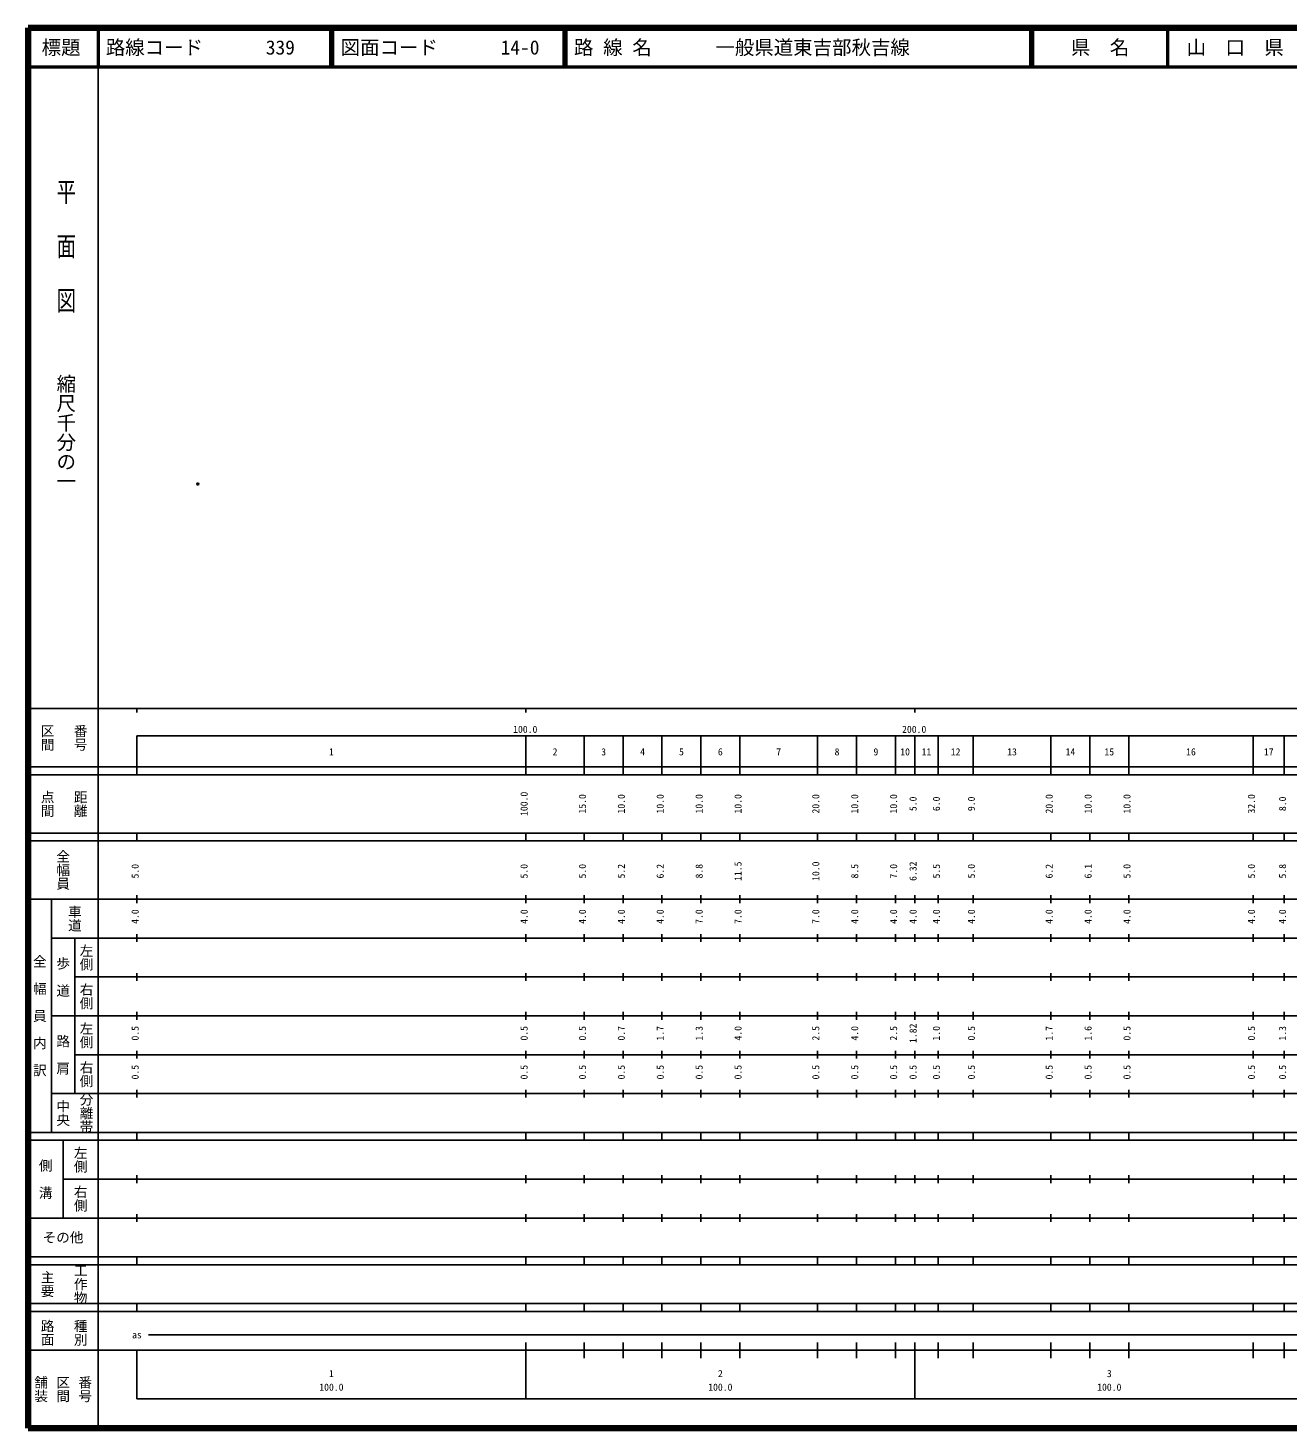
# Model space of a CAD drawing. Units: millimetres on the paper. Extents: x 40 to 680, y 20 to 380.
# Drawn here: x 40 to 363.9, y 20 to 380 of the extents above; entities that cross this region are included whole.
import ezdxf
from ezdxf.enums import TextEntityAlignment as Align

# ---------------------------------------------------------------- set-up
doc = ezdxf.new("R2010")
doc.units = ezdxf.units.MM
doc.header["$PDMODE"] = 32
doc.header["$PDSIZE"] = 0.5
doc.layers.add('M-OTRS', color=6, linetype='Continuous')
doc.layers.add('M-TTL-TXT', color=7, linetype='Continuous')
for name, color, linetype, lineweight in [('M-TTL', 2, 'Continuous', 140), ('M-TTL-BAND', 7, 'Continuous', 25), ('M-TTL-LINE', 7, 'Continuous', 50)]:
    doc.layers.add(name, color=color, linetype=linetype, lineweight=lineweight)
doc.styles.add('@ＭＳ ゴシック', font='')
doc.styles.add('ＭＳ ゴシック', font='')
doc.styles.get('@ＭＳ ゴシック').set_extended_font_data('@MS Gothic')
doc.styles.get('ＭＳ ゴシック').set_extended_font_data('MS Gothic')

msp = doc.modelspace()

# ---------------------------------------------------------------- linework, layer by layer
at = {"layer": 'M-OTRS'}
msp.add_point((83.648, 262.74), dxfattribs=at)
at = {"layer": 'M-TTL'}
for p, q in [((40, 380), (40, 20)), ((680, 380), (40, 380)), ((40, 20), (680, 20))]:
    msp.add_line(p, q, dxfattribs=at)
at = {"layer": 'M-TTL-BAND'}
for p, q in [((58, 370), (58, 20)), ((40, 205), (579, 205)), ((68, 205), (68, 204)), ((168, 205), (168, 204)), ((268, 205), (268, 204)), ((68, 198), (579, 198)), ((68, 198), (68, 188)), ((168, 188), (168, 198)), ((183, 188), (183, 198)), ((193, 188), (193, 198)), ((203, 188), (203, 198)), ((213, 188), (213, 198)), ((223, 188), (223, 198)), ((243, 188), (243, 198)), ((253, 188), (253, 198)), ((263, 188), (263, 198)), ((268, 188), (268, 198)), ((274, 188), (274, 198)), ((283, 188), (283, 198)), ((303, 188), (303, 198)), ((313, 188), (313, 198)), ((323, 188), (323, 198)), ((355, 188), (355, 198)), ((363, 188), (363, 198)), ((40, 190), (579, 190)), ((40, 188), (579, 188)), ((40, 173), (579, 173)), ((68, 171), (68, 173)), ((168, 171), (168, 173)), ((183, 171), (183, 173)), ((193, 171), (193, 173)), ((203, 171), (203, 173)), ((213, 171), (213, 173)), ((223, 171), (223, 173)), ((243, 171), (243, 173)), ((253, 171), (253, 173)), ((263, 171), (263, 173)), ((268, 171), (268, 173)), ((274, 171), (274, 173)), ((283, 171), (283, 173)), ((303, 171), (303, 173)), ((313, 171), (313, 173)), ((323, 171), (323, 173)), ((355, 171), (355, 173)), ((363, 171), (363, 173)), ((40, 171), (579, 171)), ((40, 156), (579, 156)), ((46, 96), (46, 156)), ((68, 155), (68, 157)), ((168, 155), (168, 157)), ((183, 155), (183, 157)), ((193, 155), (193, 157)), ((203, 155), (203, 157)), ((213, 155), (213, 157)), ((223, 155), (223, 157)), ((243, 155), (243, 157)), ((253, 155), (253, 157)), ((263, 155), (263, 157)), ((268, 155), (268, 157)), ((274, 155), (274, 157)), ((283, 155), (283, 157)), ((303, 155), (303, 157)), ((313, 155), (313, 157)), ((323, 155), (323, 157)), ((355, 155), (355, 157)), ((363, 155), (363, 157)), ((46, 146), (579, 146)), ((52, 146), (52, 106)), ((68, 145), (68, 147)), ((168, 145), (168, 147)), ((183, 145), (183, 147)), ((193, 145), (193, 147)), ((203, 145), (203, 147)), ((213, 145), (213, 147)), ((223, 145), (223, 147)), ((243, 145), (243, 147)), ((253, 145), (253, 147)), ((263, 145), (263, 147)), ((268, 145), (268, 147)), ((274, 145), (274, 147)), ((283, 145), (283, 147)), ((303, 145), (303, 147)), ((313, 145), (313, 147)), ((323, 145), (323, 147)), ((355, 145), (355, 147)), ((363, 145), (363, 147)), ((68, 135), (68, 137)), ((168, 135), (168, 137)), ((183, 135), (183, 137)), ((193, 135), (193, 137)), ((203, 135), (203, 137)), ((213, 135), (213, 137)), ((223, 135), (223, 137)), ((243, 135), (243, 137)), ((253, 135), (253, 137)), ((263, 135), (263, 137)), ((268, 135), (268, 137)), ((274, 135), (274, 137)), ((283, 135), (283, 137)), ((303, 135), (303, 137)), ((313, 135), (313, 137)), ((323, 135), (323, 137)), ((355, 135), (355, 137)), ((363, 135), (363, 137)), ((52, 136), (579, 136)), ((46, 126), (579, 126)), ((68, 125), (68, 127)), ((168, 125), (168, 127)), ((183, 125), (183, 127)), ((193, 125), (193, 127)), ((203, 125), (203, 127)), ((213, 125), (213, 127)), ((223, 125), (223, 127)), ((243, 125), (243, 127)), ((253, 125), (253, 127)), ((263, 125), (263, 127)), ((268, 125), (268, 127)), ((274, 125), (274, 127)), ((283, 125), (283, 127)), ((303, 125), (303, 127)), ((313, 125), (313, 127)), ((323, 125), (323, 127)), ((355, 125), (355, 127)), ((363, 125), (363, 127)), ((52, 116), (579, 116)), ((68, 115), (68, 117)), ((168, 115), (168, 117)), ((183, 115), (183, 117)), ((193, 115), (193, 117)), ((203, 115), (203, 117)), ((213, 115), (213, 117)), ((223, 115), (223, 117)), ((243, 115), (243, 117)), ((253, 115), (253, 117)), ((263, 115), (263, 117)), ((268, 115), (268, 117)), ((274, 115), (274, 117)), ((283, 115), (283, 117)), ((303, 115), (303, 117)), ((313, 115), (313, 117)), ((323, 115), (323, 117)), ((355, 115), (355, 117)), ((363, 115), (363, 117)), ((46, 106), (579, 106)), ((68, 105), (68, 107)), ((168, 105), (168, 107)), ((183, 105), (183, 107)), ((193, 105), (193, 107)), ((203, 105), (203, 107)), ((213, 105), (213, 107)), ((223, 105), (223, 107)), ((243, 105), (243, 107)), ((253, 105), (253, 107)), ((263, 105), (263, 107)), ((268, 105), (268, 107)), ((274, 105), (274, 107)), ((283, 105), (283, 107)), ((303, 105), (303, 107)), ((313, 105), (313, 107)), ((323, 105), (323, 107)), ((355, 105), (355, 107)), ((363, 105), (363, 107)), ((40, 96), (579, 96)), ((40, 94), (579, 94)), ((49, 94), (49, 74)), ((68, 94), (68, 96)), ((168, 94), (168, 96)), ((183, 94), (183, 96)), ((193, 94), (193, 96)), ((203, 94), (203, 96)), ((213, 94), (213, 96)), ((223, 94), (223, 96)), ((243, 94), (243, 96)), ((253, 94), (253, 96)), ((263, 94), (263, 96)), ((268, 94), (268, 96)), ((274, 94), (274, 96)), ((283, 94), (283, 96)), ((303, 94), (303, 96)), ((313, 94), (313, 96)), ((323, 94), (323, 96)), ((355, 94), (355, 96)), ((363, 94), (363, 96)), ((49, 84), (579, 84)), ((68, 83), (68, 85)), ((168, 83), (168, 85)), ((183, 83), (183, 85)), ((193, 83), (193, 85)), ((203, 83), (203, 85)), ((213, 83), (213, 85)), ((223, 83), (223, 85)), ((243, 83), (243, 85)), ((253, 83), (253, 85)), ((263, 83), (263, 85)), ((268, 83), (268, 85)), ((274, 83), (274, 85)), ((283, 83), (283, 85)), ((303, 83), (303, 85)), ((313, 83), (313, 85)), ((323, 83), (323, 85)), ((355, 83), (355, 85)), ((363, 83), (363, 85)), ((40, 74), (579, 74)), ((68, 73), (68, 75)), ((168, 73), (168, 75)), ((183, 73), (183, 75)), ((193, 73), (193, 75)), ((203, 73), (203, 75)), ((213, 73), (213, 75)), ((223, 73), (223, 75)), ((243, 73), (243, 75)), ((253, 73), (253, 75)), ((263, 73), (263, 75)), ((268, 73), (268, 75)), ((274, 73), (274, 75)), ((283, 73), (283, 75)), ((303, 73), (303, 75)), ((313, 73), (313, 75)), ((323, 73), (323, 75)), ((355, 73), (355, 75)), ((363, 73), (363, 75)), ((40, 64), (579, 64)), ((40, 62), (579, 62)), ((68, 62), (68, 64)), ((168, 62), (168, 64)), ((183, 62), (183, 64)), ((193, 62), (193, 64)), ((203, 62), (203, 64)), ((213, 62), (213, 64)), ((223, 62), (223, 64)), ((243, 62), (243, 64)), ((253, 62), (253, 64)), ((263, 62), (263, 64)), ((268, 62), (268, 64)), ((274, 62), (274, 64)), ((283, 62), (283, 64)), ((303, 62), (303, 64)), ((313, 62), (313, 64)), ((323, 62), (323, 64)), ((355, 62), (355, 64)), ((363, 62), (363, 64)), ((40, 52), (579, 52)), ((68, 50), (68, 52)), ((168, 50), (168, 52)), ((183, 50), (183, 52)), ((193, 50), (193, 52)), ((203, 50), (203, 52)), ((213, 50), (213, 52)), ((223, 50), (223, 52)), ((243, 50), (243, 52)), ((253, 50), (253, 52)), ((263, 50), (263, 52)), ((268, 50), (268, 52)), ((274, 50), (274, 52)), ((283, 50), (283, 52)), ((303, 50), (303, 52)), ((313, 50), (313, 52)), ((323, 50), (323, 52)), ((355, 50), (355, 52)), ((363, 50), (363, 52)), ((40, 50), (579, 50)), ((71, 44), (511, 44)), ((40, 40), (579, 40)), ((68, 40), (68, 27.5)), ((168, 27.5), (168, 42)), ((183, 38), (183, 42)), ((193, 38), (193, 42)), ((203, 38), (203, 42)), ((213, 38), (213, 42)), ((223, 38), (223, 42)), ((243, 38), (243, 42)), ((253, 38), (253, 42)), ((263, 38), (263, 42)), ((268, 27.5), (268, 42)), ((274, 38), (274, 42)), ((283, 38), (283, 42)), ((303, 38), (303, 42)), ((313, 38), (313, 42)), ((323, 38), (323, 42)), ((355, 38), (355, 42)), ((363, 38), (363, 42)), ((68, 27.5), (579, 27.5))]:
    msp.add_line(p, q, dxfattribs=at)
at = {"layer": 'M-TTL-LINE'}
for p, q in [((58, 380), (58, 370)), ((117.75, 380), (117.75, 370)), ((118.25, 380), (118.25, 370)), ((177.75, 380), (177.75, 370)), ((178.25, 380), (178.25, 370)), ((297.75, 380), (297.75, 370)), ((298.25, 380), (298.25, 370)), ((333, 380), (333, 370)), ((40, 370), (680, 370))]:
    msp.add_line(p, q, dxfattribs=at)

# ---------------------------------------------------------------- texts
at = {"layer": 'M-TTL-BAND', "style": '@ＭＳ ゴシック', "width": 1.4}
msp.add_text('平  面  図', height=3.666, rotation=270, dxfattribs=at).set_placement((49.777, 306.475), align=Align.MIDDLE_RIGHT)
at = {"layer": 'M-TTL-BAND', "style": '@ＭＳ ゴシック'}
msp.add_text('縮尺千分の一', height=3.666, rotation=270, dxfattribs=at).set_placement((49.777, 261.03), align=Align.MIDDLE_RIGHT)
for s, p in [('区間', (45, 197.5)), ('番号', (53.5, 197.5)), ('点間', (45, 180.5)), ('距離', (53.5, 180.5)), ('全幅員', (49, 163.5)), ('車道', (52, 151)), ('左側', (55, 141)), ('全\u3000幅\u3000員\u3000内\u3000訳', (43, 126)), ('歩\u3000道', (49, 136)), ('右側', (55, 131)), ('左側', (55, 121)), ('路\u3000肩', (49, 116)), ('右側', (55, 111)), ('分離帯', (55, 101)), ('中央', (49, 101)), ('左側', (53.5, 89)), ('側\u3000溝', (44.5, 84)), ('右側', (53.5, 79)), ('工作物', (53.5, 57)), ('主要', (45, 57)), ('路面', (45, 44.5)), ('種別', (53.5, 44.5)), ('舗装', (43.333, 30)), ('区間', (49, 30)), ('番号', (54.667, 30))]:
    msp.add_text(s, height=2.566, rotation=270, dxfattribs=at).set_placement(p, align=Align.MIDDLE_CENTER)
at = {"layer": 'M-TTL-BAND', "style": 'ＭＳ ゴシック'}
for s, p in [('100.0', (167.844, 198.195)), ('200.0', (267.844, 198.195)), ('1', (118, 192.405)), ('2', (175.5, 192.405)), ('3', (188, 192.405)), ('4', (198, 192.405)), ('5', (208, 192.405)), ('6', (218, 192.405)), ('7', (233, 192.405)), ('8', (248, 192.405)), ('9', (258, 192.405)), ('10', (265.5, 192.405)), ('11', (271, 192.405)), ('12', (278.5, 192.405)), ('13', (293, 192.405)), ('14', (308, 192.405)), ('15', (318, 192.405)), ('16', (339, 192.405)), ('17', (359, 192.405)), ('as', (68, 42.5)), ('1', (118, 32.523)), ('2', (218, 32.523)), ('3', (318, 32.523)), ('100.0', (118, 29.033)), ('100.0', (218, 29.033)), ('100.0', (318, 29.033))]:
    msp.add_text(s, height=1.833, dxfattribs=at).set_placement(p, align=Align.BOTTOM_CENTER)
for s, p in [('100.0', (169, 180.5)), ('15.0', (184, 180.5)), ('10.0', (194, 180.5)), ('10.0', (204, 180.5)), ('10.0', (214, 180.5)), ('10.0', (224, 180.5)), ('20.0', (244, 180.5)), ('10.0', (254, 180.5)), ('10.0', (264, 180.5)), ('5.0', (269, 180.5)), ('6.0', (275, 180.5)), ('9.0', (284, 180.5)), ('20.0', (304, 180.5)), ('10.0', (314, 180.5)), ('10.0', (324, 180.5)), ('32.0', (356, 180.5)), ('8.0', (364, 180.5)), ('5.0', (69, 163.174)), ('5.0', (169, 163.174)), ('5.0', (184, 163.174)), ('5.2', (194, 163.174)), ('6.2', (204, 163.174)), ('8.8', (214, 163.174)), ('11.5', (224, 163.174)), ('10.0', (244, 163.174)), ('8.5', (254, 163.174)), ('7.0', (264, 163.174)), ('6.32', (269, 163.174)), ('5.5', (275, 163.174)), ('5.0', (284, 163.174)), ('6.2', (304, 163.174)), ('6.1', (314, 163.174)), ('5.0', (324, 163.174)), ('5.0', (356, 163.174)), ('5.8', (364, 163.174)), ('4.0', (69, 151.5)), ('4.0', (169, 151.5)), ('4.0', (184, 151.5)), ('4.0', (194, 151.5)), ('4.0', (204, 151.5)), ('7.0', (214, 151.5)), ('7.0', (224, 151.5)), ('7.0', (244, 151.5)), ('4.0', (254, 151.5)), ('4.0', (264, 151.5)), ('4.0', (269, 151.5)), ('4.0', (275, 151.5)), ('4.0', (284, 151.5)), ('4.0', (304, 151.5)), ('4.0', (314, 151.5)), ('4.0', (324, 151.5)), ('4.0', (356, 151.5)), ('4.0', (364, 151.5)), ('0.5', (69, 121.5)), ('0.5', (169, 121.5)), ('0.5', (184, 121.5)), ('0.7', (194, 121.5)), ('1.7', (204, 121.5)), ('1.3', (214, 121.5)), ('4.0', (224, 121.5)), ('2.5', (244, 121.5)), ('4.0', (254, 121.5)), ('2.5', (264, 121.5)), ('1.82', (269, 121.5)), ('1.0', (275, 121.5)), ('0.5', (284, 121.5)), ('1.7', (304, 121.5)), ('1.6', (314, 121.5)), ('0.5', (324, 121.5)), ('0.5', (356, 121.5)), ('1.3', (364, 121.5)), ('0.5', (69, 111.5)), ('0.5', (169, 111.5)), ('0.5', (184, 111.5)), ('0.5', (194, 111.5)), ('0.5', (204, 111.5)), ('0.5', (214, 111.5)), ('0.5', (224, 111.5)), ('0.5', (244, 111.5)), ('0.5', (254, 111.5)), ('0.5', (264, 111.5)), ('0.5', (269, 111.5)), ('0.5', (275, 111.5)), ('0.5', (284, 111.5)), ('0.5', (304, 111.5)), ('0.5', (314, 111.5)), ('0.5', (324, 111.5)), ('0.5', (356, 111.5)), ('0.5', (364, 111.5))]:
    msp.add_text(s, height=1.833, rotation=90, dxfattribs=at).set_placement(p, align=Align.BOTTOM_CENTER)
msp.add_text('その他', height=2.566, dxfattribs=at).set_placement((49, 69), align=Align.MIDDLE_CENTER)
at = {"layer": 'M-TTL-TXT', "style": 'ＭＳ ゴシック'}
for s, p in [('標題', (48.5, 375)), ('県\u3000名', (315.625, 375)), ('山\u3000口\u3000県', (350.375, 375))]:
    msp.add_text(s, height=3.666, dxfattribs=at).set_placement(p, align=Align.MIDDLE_CENTER)
for s, p in [('路線コード', (60, 375)), ('339', (101.142, 375)), ('図面コード', (120.38, 375)), ('14-0', (161.521, 375)), ('路 線 名', (180.38, 375)), ('一般県道東吉部秋吉線', (216.734, 375))]:
    msp.add_text(s, height=3.666, dxfattribs=at).set_placement(p, align=Align.MIDDLE_LEFT)

doc.saveas('drawing.dxf')
